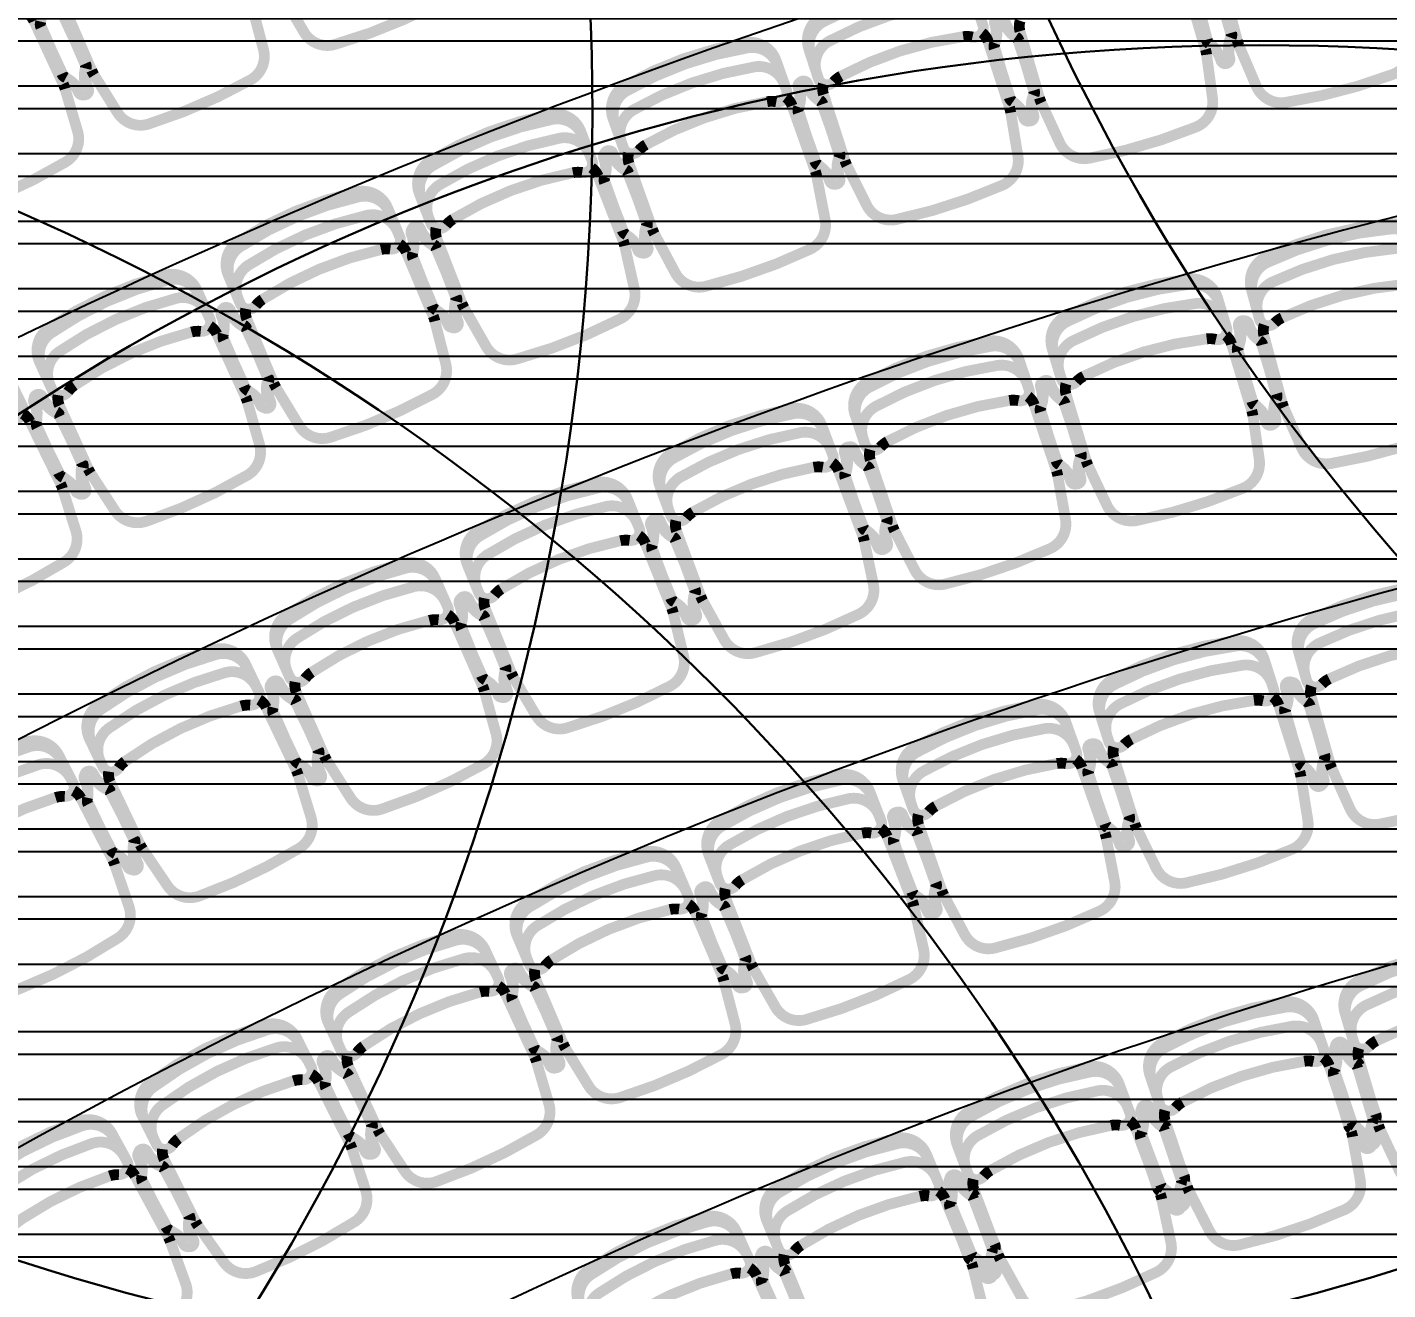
# Model space of a CAD drawing. Header units: metres. Extents: x -331 to 2982, y 362 to 2539.
# Drawn here: x 837.977 to 841.753, y 984.149 to 987.654 of the extents above; entities that cross this region are included whole.
import ezdxf

# ---------------------------------------------------------------- set-up
doc = ezdxf.new("R2010")
doc.units = ezdxf.units.M
doc.layers.get('0').update_dxf_attribs({"color": 251})
doc.layers.get('Defpoints').update_dxf_attribs({"color": 251})
for name, color, linetype in [('AR-COND', 4, 'Continuous'), ('Pis', 251, 'Continuous'), ('Renato', 7, 'Continuous')]:
    doc.layers.add(name, color=color, linetype=linetype)
doc.layers.add('Botoeira_antiga', color=74, linetype='Continuous', lineweight=30)
doc.styles.add('COTA', font='simplex.shx')
doc.styles.get("Standard").update_dxf_attribs({"font": 'arial.ttf', "height": 0.3})
doc.dimstyles.new('1_100', dxfattribs={"dimtxt": 0.25, "dimasz": 0.15, "dimexe": 0.5, "dimexo": 0.25, "dimgap": 0.25, "dimtad": 1, "dimtxsty": 'Standard', "dimblk": 'DOT', "dimcen": 0.15, "dimadec": 0, "dimazin": 0, "dimtfac": 1, "dimtmove": 0, "dimatfit": 3, "dimfxl": 1, "dimarcsym": 0})

# ---------------------------------------------------------------- blocks, each defined once
blk = doc.blocks.new('_ARCHTICK')
at = {"color": 0, "linetype": 'ByBlock', "const_width": 0.15}
blk.add_lwpolyline([(-0.5, -0.5), (0.5, 0.5)], dxfattribs=at)
blk = doc.blocks.new('*D4785')
at = {"layer": 'AR-COND', "color": 1, "lineweight": -2, "transparency": 16777216}
for p, q in [((839.1141, 992.0967), (832.4556, 989.2893)), ((839.9048, 990.2213), (839.1141, 992.0967)), ((833.2462, 987.414), (832.4556, 989.2893))]:
    blk.add_line(p, q, dxfattribs=at)
at = {"layer": 'Defpoints', "color": 0, "transparency": 16777216}
for p in [(839.9048, 990.2213), (832.4556, 989.2893), (833.2462, 987.414)]:
    blk.add_point(p, dxfattribs=at)
at = {"layer": 'AR-COND', "color": 1, "lineweight": -2, "transparency": 16777216, "xscale": 0.165, "yscale": 0.165, "zscale": 0.165}
for p, rotation in [((839.1141, 992.0967), 22.86125569930769), ((832.4556, 989.2893), 202.8612556993077)]:
    blk.add_blockref('_ARCHTICK', p, dxfattribs=dict(at, rotation=rotation))
at = {"layer": 'AR-COND', "color": 1, "transparency": 16777216, "insert": (835.7279, 990.8281), "char_height": 0.24, "attachment_point": 5, "rotation": 22.8613, "style": 'COTA'}
blk.add_mtext('\\A1;7,23', dxfattribs=at)
blk = doc.blocks.new('_Dot')
at = {"color": 0, "linetype": 'ByBlock', "lineweight": -2}
blk.add_line((-0.5, 0), (-1, 0), dxfattribs=at)
at = {"color": 0, "linetype": 'ByBlock', "const_width": 0.5}
blk.add_lwpolyline([(-0.25, 0, 1), (0.25, 0, 1)], format="xyb", close=True, dxfattribs=at)

msp = doc.modelspace()

# ---------------------------------------------------------------- hatches: boundary and pattern name
at = {"layer": 'Renato'}
h = msp.add_hatch(dxfattribs=at)
h.set_pattern_fill('ANSI32', color=256, scale=0.5, angle=135)
h.set_pattern_definition([(180, (839.86678, 988.55278), (-1e-17, -0.1875), []), (180, (839.80428, 988.61528), (-1e-17, -0.1875), [])])
h.paths.add_polyline_path([(840.7153, 988.5528), (836.5653, 988.5528), (836.5653, 983.2157), (840.7153, 983.2157)])
h = msp.add_hatch(dxfattribs=at)
h.set_pattern_fill('ANSI32', color=256, scale=0.5, angle=135)
h.set_pattern_definition([(180, (846.11678, 988.55278), (-1e-17, -0.1875), []), (180, (846.05428, 988.61528), (-1e-17, -0.1875), [])])
h.paths.add_polyline_path([(846.1168, 988.5528), (840.7153, 988.5528), (840.7153, 983.1981), (846.1168, 983.1981)])

# ---------------------------------------------------------------- linework, layer by layer
at = {"layer": 'Botoeira_antiga', "color": 150}
for centre in [(846.5303, 990.3236), (839.9048, 990.2213), (833.2462, 987.414), (835.4301, 981.3673), (841.3985, 981.3037)]:
    msp.add_circle(centre, 6.3, dxfattribs=at)
at = {"layer": 'Pis', "const_width": 0.03}
for points in [[(838.6029, 987.9668, 0.149389), (838.6054, 987.9377), (838.677, 987.759, 0.03724), (838.6836, 987.7456), (838.7456, 987.6399, 0.342214), (838.8309, 987.6057, 0.051556), (839.1172, 987.7206, 0.342214), (839.1553, 987.8042), (839.127, 987.9235, 0.03724), (839.1225, 987.9377), (839.0509, 988.1164, 0.149389), (839.0325, 988.1391)], [(841.2882, 987.8317, 0.149389), (841.287, 987.8025), (841.3356, 987.6162, 0.03724), (841.3404, 987.6021), (841.3886, 987.4894, 0.342214), (841.469, 987.4448, 0.051556), (841.7675, 987.5227, 0.342214), (841.8158, 987.6009), (841.8028, 987.7227, 0.03724), (841.8001, 987.7374), (841.7515, 987.9237, 0.149389), (841.7361, 987.9485)], [(838.0765, 987.7395, 0.149389), (838.0797, 987.7105), (838.1562, 987.5338, 0.03724), (838.1631, 987.5206), (838.228, 987.4166, 0.342214), (838.3142, 987.3848, 0.051556), (838.5973, 987.5073, 0.342214), (838.6331, 987.592), (838.6016, 987.7104, 0.03724), (838.5967, 987.7245), (838.5203, 987.9012, 0.149389), (838.5013, 987.9234)], [(840.733, 987.6715, 0.149389), (840.7326, 987.6423), (840.7865, 987.4574, 0.03724), (840.7917, 987.4435), (840.8431, 987.3323, 0.342214), (840.9247, 987.2899, 0.051556), (841.2209, 987.3764, 0.342214), (841.2669, 987.4559), (841.2504, 987.5773, 0.03724), (841.2473, 987.5919), (841.1934, 987.7767, 0.149389), (841.1773, 987.8012)], [(840.1509, 987.5796, -0.36261), (840.1869, 987.6688, -0.08991), (840.5263, 987.7785, -0.36261), (840.6077, 987.7272)], [(840.1681, 987.5263, -0.36261), (840.2041, 987.6155, -0.08991), (840.5436, 987.7252, -0.36261), (840.6249, 987.6739)], [(837.5568, 987.4972, 0.149389), (837.5609, 987.4683), (837.6421, 987.2937, 0.03724), (837.6494, 987.2807), (837.717, 987.1785, 0.342214), (837.804, 987.149, 0.051556), (838.0837, 987.2792, 0.342214), (838.1172, 987.3648), (838.0826, 987.4823, 0.03724), (838.0773, 987.4962), (837.9961, 987.6708, 0.149389), (837.9765, 987.6925)], [(840.187, 987.4957, 0.149389), (840.1875, 987.4665), (840.2467, 987.2833, 0.03724), (840.2523, 987.2695), (840.3069, 987.1598, 0.342214), (840.3896, 987.1198, 0.051556), (840.6832, 987.2147, 0.342214), (840.7269, 987.2955), (840.7069, 987.4164, 0.03724), (840.7034, 987.4309), (840.6442, 987.6141, 0.149389), (840.6275, 987.638)], [(839.608, 987.3869, -0.36261), (839.6413, 987.4771, -0.08991), (839.9775, 987.5964, -0.36261), (840.0603, 987.5475)], [(839.6267, 987.3341, -0.36261), (839.6601, 987.4243, -0.08991), (839.9963, 987.5436, -0.36261), (840.079, 987.4947)], [(839.6464, 987.304, 0.149389), (839.6477, 987.2748), (839.7122, 987.0934, 0.03724), (839.7182, 987.0798), (839.7759, 986.9717, 0.342214), (839.8597, 986.9341, 0.051556), (840.1505, 987.0373, 0.342214), (840.1918, 987.1194), (840.1684, 987.2397, 0.03724), (840.1645, 987.254), (840.1001, 987.4354, 0.149389), (840.0827, 987.4589)], [(839.0711, 987.1777, -0.36261), (839.1019, 987.2688, -0.08991), (839.4345, 987.3977, -0.36261), (839.5187, 987.3512)], [(839.0914, 987.1255, -0.36261), (839.1222, 987.2165, -0.08991), (839.4548, 987.3455, -0.36261), (839.5389, 987.299)], [(839.112, 987.096, 0.149389), (839.1141, 987.0668), (839.1837, 986.8873, 0.03724), (839.1901, 986.8739), (839.2509, 986.7674, 0.342214), (839.3358, 986.7323, 0.051556), (839.6234, 986.8438, 0.342214), (839.6624, 986.927), (839.6356, 987.0466, 0.03724), (839.6312, 987.0608), (839.5617, 987.2403, 0.149389), (839.5436, 987.2633)], [(838.5408, 986.9525, -0.36261), (838.569, 987.0444, -0.08991), (838.8978, 987.1828, -0.36261), (838.9832, 987.1387)], [(838.5626, 986.9008, -0.36261), (838.5907, 986.9927, -0.08991), (838.9195, 987.1312, -0.36261), (839.005, 987.0871)], [(841.3782, 986.913, -0.36261), (841.4184, 987.0003, -0.08991), (841.7628, 987.0936, -0.36261), (841.8415, 987.0385)], [(838.584, 986.8719, 0.149389), (838.587, 986.8429), (838.6617, 986.6654, 0.03724), (838.6685, 986.6522), (838.7322, 986.5475, 0.342214), (838.8181, 986.5148, 0.051556), (839.1025, 986.6345, 0.342214), (839.1391, 986.7188), (839.1088, 986.8375, 0.03724), (839.1041, 986.8517), (839.0294, 987.0291, 0.149389), (839.0106, 987.0516)], [(841.3929, 986.8589, -0.36261), (841.4331, 986.9463, -0.08991), (841.7774, 987.0396, -0.36261), (841.8562, 986.9844)], [(838.0175, 986.7114, -0.36261), (838.0431, 986.8041, -0.08991), (838.3678, 986.9519, -0.36261), (838.4544, 986.9102)], [(840.8258, 986.7481, -0.36261), (840.8634, 986.8366, -0.08991), (841.2047, 986.9403, -0.36261), (841.2851, 986.8876)], [(841.4103, 986.8274, 0.149389), (841.4093, 986.7982), (841.4597, 986.6124, 0.03724), (841.4646, 986.5983), (841.5139, 986.4861, 0.342214), (841.5946, 986.4422, 0.051556), (841.8924, 986.5229, 0.342214), (841.94, 986.6016), (841.9258, 986.7233, 0.03724), (841.923, 986.7379), (841.8726, 986.9237, 0.149389), (841.8571, 986.9485)], [(838.0408, 986.6604, -0.36261), (838.0663, 986.7531, -0.08991), (838.391, 986.9009, -0.36261), (838.4776, 986.8592)], [(840.8421, 986.6945, -0.36261), (840.8796, 986.783, -0.08991), (841.221, 986.8867, -0.36261), (841.3014, 986.8339)], [(838.063, 986.6321, 0.149389), (838.0668, 986.6032), (838.1466, 986.4279, 0.03724), (838.1537, 986.4149), (838.2205, 986.3121, 0.342214), (838.3073, 986.2818, 0.051556), (838.5881, 986.4096, 0.342214), (838.6222, 986.495), (838.5886, 986.6128, 0.03724), (838.5834, 986.6268), (838.5037, 986.802, 0.149389), (838.4843, 986.8239)], [(840.2794, 986.5644, -0.36261), (840.3142, 986.654, -0.08991), (840.6523, 986.7679, -0.36261), (840.7343, 986.7176)], [(840.8604, 986.6635, 0.149389), (840.8604, 986.6343), (840.9163, 986.4501, 0.03724), (840.9217, 986.4362), (840.9743, 986.3255, 0.342214), (841.0563, 986.2841, 0.051556), (841.3515, 986.3737, 0.342214), (841.3967, 986.4538), (841.3789, 986.575, 0.03724), (841.3756, 986.5895), (841.3197, 986.7738, 0.149389), (841.3034, 986.798)], [(840.2973, 986.5113, -0.36261), (840.3321, 986.6009, -0.08991), (840.6702, 986.7148, -0.36261), (840.7522, 986.6645)], [(840.3165, 986.4809, 0.149389), (840.3174, 986.4517), (840.3789, 986.2692, 0.03724), (840.3846, 986.2555), (840.4406, 986.1465, 0.342214), (840.5238, 986.1075, 0.051556), (840.8162, 986.2061, 0.342214), (840.8589, 986.2874), (840.8374, 986.4081, 0.03724), (840.8337, 986.4225), (840.7722, 986.605, 0.149389), (840.7552, 986.6287)], [(837.5495, 986.3768, 0.149389), (837.5541, 986.3479), (837.6388, 986.175, 0.03724), (837.6464, 986.1622), (837.716, 986.0614, 0.342214), (837.8036, 986.0336, 0.051556), (838.0807, 986.1694, 0.342214), (838.1124, 986.2557), (838.0754, 986.3725, 0.03724), (838.0698, 986.3863), (837.9851, 986.5592, 0.149389), (837.9651, 986.5805)], [(839.7381, 986.3661, -0.36261), (839.7702, 986.4567, -0.08991), (840.1047, 986.5808, -0.36261), (840.1881, 986.5331)], [(839.7576, 986.3136, -0.36261), (839.7897, 986.4042, -0.08991), (840.1242, 986.5283, -0.36261), (840.2076, 986.4805)], [(839.7778, 986.2838, 0.149389), (839.7795, 986.2546), (839.8464, 986.0741, 0.03724), (839.8526, 986.0606), (839.9118, 985.9533, 0.342214), (839.9962, 985.9169, 0.051556), (840.2855, 986.0242, 0.342214), (840.3257, 986.1068), (840.3006, 986.2268, 0.03724), (840.2965, 986.2411), (840.2295, 986.4216, 0.149389), (840.2118, 986.4448)], [(839.2039, 986.1495, -0.36261), (839.2332, 986.2411, -0.08991), (839.5638, 986.3752, -0.36261), (839.6486, 986.33)], [(839.2249, 986.0976, -0.36261), (839.2543, 986.1891, -0.08991), (839.5849, 986.3233, -0.36261), (839.6697, 986.2781)], [(839.246, 986.0684, 0.149389), (839.2486, 986.0393), (839.321, 985.8609, 0.03724), (839.3276, 985.8476), (839.39, 985.7421, 0.342214), (839.4754, 985.7083, 0.051556), (839.7613, 985.8243, 0.342214), (839.799, 985.9081), (839.7703, 986.0272, 0.03724), (839.7657, 986.0414), (839.6933, 986.2198, 0.149389), (839.6749, 986.2425)], [(838.6763, 985.9157, -0.36261), (838.7029, 986.0081, -0.08991), (839.0293, 986.1522, -0.36261), (839.1155, 986.1095)], [(838.699, 985.8644, -0.36261), (838.7255, 985.9568, -0.08991), (839.0519, 986.1009, -0.36261), (839.1381, 986.0583)], [(841.5085, 985.9096, -0.36261), (841.5478, 985.9974, -0.08991), (841.8912, 986.0941, -0.36261), (841.9705, 986.0397)], [(838.7209, 985.8359, 0.149389), (838.7244, 985.8069), (838.8021, 985.6308, 0.03724), (838.8091, 985.6176), (838.8747, 985.5141, 0.342214), (838.9611, 985.4829, 0.051556), (839.2434, 985.6075, 0.342214), (839.2785, 985.6924), (839.2462, 985.8106, 0.03724), (839.2412, 985.8246), (839.1635, 986.0007, 0.149389), (839.1444, 986.0229)], [(841.5237, 985.8557, -0.36261), (841.563, 985.9435, -0.08991), (841.9064, 986.0402, -0.36261), (841.9857, 985.9858)], [(840.9573, 985.7394, -0.36261), (840.9938, 985.8284, -0.08991), (841.3339, 985.936, -0.36261), (841.4149, 985.8842)], [(841.5414, 985.8244, 0.149389), (841.5407, 985.7952), (841.5929, 985.6099, 0.03724), (841.598, 985.5959), (841.6484, 985.4841, 0.342214), (841.7295, 985.4411, 0.051556), (842.0265, 985.5247, 0.342214), (842.0733, 985.6038), (842.0579, 985.7254, 0.03724), (842.055, 985.74), (842.0028, 985.9253, 0.149389), (841.987, 985.9499)], [(838.1565, 985.6653, -0.36261), (838.1803, 985.7585, -0.08991), (838.5021, 985.9124, -0.36261), (838.5895, 985.8724)], [(838.1806, 985.6148, -0.36261), (838.2044, 985.7079, -0.08991), (838.5263, 985.8618, -0.36261), (838.6137, 985.8218)], [(840.9742, 985.686, -0.36261), (841.0107, 985.7749, -0.08991), (841.3508, 985.8826, -0.36261), (841.4318, 985.8308)], [(838.2034, 985.587, 0.149389), (838.2078, 985.5581), (838.2908, 985.3843, 0.03724), (838.2982, 985.3714), (838.3669, 985.2699, 0.342214), (838.4542, 985.2413, 0.051556), (838.7326, 985.3744, 0.342214), (838.7651, 985.4603), (838.7293, 985.5775, 0.03724), (838.7239, 985.5914), (838.6408, 985.7651, 0.149389), (838.6211, 985.7866)], [(840.9929, 985.6553, 0.149389), (840.9932, 985.626), (841.0512, 985.4425, 0.03724), (841.0568, 985.4286), (841.1107, 985.3186, 0.342214), (841.1932, 985.2781, 0.051556), (841.4873, 985.3712, 0.342214), (841.5315, 985.4517), (841.5123, 985.5728, 0.03724), (841.5089, 985.5873), (841.4508, 985.7708, 0.149389), (841.4342, 985.7949)], [(840.4121, 985.5507, -0.36261), (840.4458, 985.6408, -0.08991), (840.7823, 985.7593, -0.36261), (840.8649, 985.7101)], [(840.4307, 985.4979, -0.36261), (840.4644, 985.588, -0.08991), (840.8009, 985.7064, -0.36261), (840.8835, 985.6572)], [(837.6453, 985.3988, -0.36261), (837.6662, 985.4927, -0.08991), (837.9833, 985.6562, -0.36261), (838.0719, 985.6188)], [(837.671, 985.349, -0.36261), (837.6919, 985.4429, -0.08991), (838.009, 985.6064, -0.36261), (838.0976, 985.569)], [(840.4504, 985.4678, 0.149389), (840.4516, 985.4386), (840.5155, 985.257, 0.03724), (840.5215, 985.2433), (840.5789, 985.135, 0.342214), (840.6626, 985.0972, 0.051556), (840.9537, 985.1997, 0.342214), (840.9953, 985.2816), (840.9722, 985.4019, 0.03724), (840.9683, 985.4163), (840.9044, 985.5979, 0.149389), (840.8871, 985.6215)], [(839.8736, 985.3439, -0.36261), (839.9044, 985.435, -0.08991), (840.2369, 985.5641, -0.36261), (840.3211, 985.5176)], [(837.6946, 985.3219, 0.149389), (837.6998, 985.2931), (837.7881, 985.122, 0.03724), (837.7958, 985.1093), (837.8675, 985.01, 0.342214), (837.9557, 984.984, 0.051556), (838.2299, 985.1254, 0.342214), (838.2599, 985.2123), (838.2205, 985.3283, 0.03724), (838.2147, 985.342), (838.1264, 985.5131, 0.149389), (838.106, 985.5341)], [(839.8939, 985.2916, -0.36261), (839.9246, 985.3827, -0.08991), (840.2572, 985.5119, -0.36261), (840.3414, 985.4654)], [(839.9145, 985.2622, 0.149389), (839.9167, 985.233), (839.9864, 985.0535, 0.03724), (839.9928, 985.0401), (840.0536, 984.9337, 0.342214), (840.1385, 984.8986, 0.051556), (840.4261, 985.0103, 0.342214), (840.4651, 985.0935), (840.4382, 985.2131, 0.03724), (840.4338, 985.2273), (840.3641, 985.4068, 0.149389), (840.346, 985.4297)], [(839.3426, 985.1184, -0.36261), (839.3704, 985.2105, -0.08991), (839.6987, 985.3502, -0.36261), (839.7843, 985.3064)], [(839.3646, 985.0669, -0.36261), (839.3924, 985.1589, -0.08991), (839.7206, 985.2986, -0.36261), (839.8062, 985.2548)], [(839.3861, 985.0381, 0.149389), (839.3892, 985.009), (839.4646, 984.8319, 0.03724), (839.4714, 984.8186), (839.5356, 984.7142, 0.342214), (839.6216, 984.6819, 0.051556), (839.9055, 984.8027, 0.342214), (839.9418, 984.8871), (839.911, 985.0057, 0.03724), (839.9063, 985.0198), (839.8309, 985.197, 0.149389), (839.8121, 985.2194)], [(838.8191, 984.8761, -0.36261), (838.844, 984.969, -0.08991), (839.1676, 985.1191, -0.36261), (839.2546, 985.0781)], [(838.8427, 984.8253, -0.36261), (838.8676, 984.9181, -0.08991), (839.1912, 985.0683, -0.36261), (839.2781, 985.0272)], [(841.6386, 984.9037, -0.36261), (841.6766, 984.992, -0.08991), (842.0185, 985.094, -0.36261), (842.0986, 985.0408)], [(841.6546, 984.85, -0.36261), (841.6926, 984.9383, -0.08991), (842.0345, 985.0403, -0.36261), (842.1146, 984.9872)], [(838.8652, 984.7972, 0.149389), (838.8692, 984.7682), (838.9502, 984.5936, 0.03724), (838.9574, 984.5806), (839.0249, 984.4783, 0.342214), (839.1119, 984.4486, 0.051556), (839.3918, 984.5785, 0.342214), (839.4254, 984.664), (839.3909, 984.7816, 0.03724), (839.3856, 984.7955), (839.3046, 984.9702, 0.149389), (839.2851, 984.992)], [(841.6728, 984.819, 0.149389), (841.6726, 984.7897), (841.7276, 984.6052, 0.03724), (841.7329, 984.5913), (841.785, 984.4804, 0.342214), (841.8668, 984.4385, 0.051556), (842.1624, 984.5267, 0.342214), (842.208, 984.6065), (842.1908, 984.7278, 0.03724), (842.1876, 984.7424), (842.1326, 984.9269, 0.149389), (842.1164, 984.9512)], [(841.0978, 984.7303, -0.36261), (841.1327, 984.8199, -0.08991), (841.4709, 984.9334, -0.36261), (841.5528, 984.883)], [(841.1156, 984.6772, -0.36261), (841.1505, 984.7668, -0.08991), (841.4888, 984.8803, -0.36261), (841.5707, 984.8299)], [(838.3041, 984.6165, -0.36261), (838.326, 984.7101, -0.08991), (838.6446, 984.8705, -0.36261), (838.7329, 984.8323)], [(838.3293, 984.5664, -0.36261), (838.3512, 984.66, -0.08991), (838.6698, 984.8204, -0.36261), (838.758, 984.7822)], [(841.1348, 984.6468, 0.149389), (841.1356, 984.6176), (841.1968, 984.4351, 0.03724), (841.2026, 984.4213), (841.2584, 984.3122, 0.342214), (841.3416, 984.2732, 0.051556), (841.6341, 984.3713, 0.342214), (841.6769, 984.4527), (841.6556, 984.5733, 0.03724), (841.6519, 984.5877), (841.5907, 984.7703, 0.149389), (841.5737, 984.7941)], [(838.3526, 984.539, 0.149389), (838.3576, 984.5102), (838.4441, 984.3383, 0.03724), (838.4518, 984.3255), (838.5225, 984.2254, 0.342214), (838.6104, 984.1986, 0.051556), (838.886, 984.3373, 0.342214), (838.9168, 984.4239), (838.8786, 984.5403, 0.03724), (838.8729, 984.554), (838.7863, 984.726, 0.149389), (838.7661, 984.7472)], [(840.5631, 984.538, -0.36261), (840.595, 984.6287, -0.08991), (840.9292, 984.7536, -0.36261), (841.0128, 984.7061)], [(840.5828, 984.4855, -0.36261), (840.6146, 984.5762, -0.08991), (840.9488, 984.7011, -0.36261), (841.0324, 984.6536)], [(840.603, 984.4558, 0.149389), (840.6048, 984.4266), (840.6722, 984.2463, 0.03724), (840.6784, 984.2328), (840.7379, 984.1256, 0.342214), (840.8223, 984.0894, 0.051556), (841.1113, 984.1974, 0.342214), (841.1514, 984.2801), (841.126, 984.4, 0.03724), (841.1218, 984.4143), (841.0544, 984.5947, 0.149389), (841.0366, 984.6179)], [(837.7983, 984.3394, -0.36261), (837.8172, 984.4336, -0.08991), (838.1306, 984.6041, -0.36261), (838.22, 984.5688)], [(837.8251, 984.2902, -0.36261), (837.844, 984.3844, -0.08991), (838.1574, 984.5549, -0.36261), (838.2467, 984.5195)], [(840.0354, 984.327, -0.36261), (840.0642, 984.4187, -0.08991), (840.394, 984.5548, -0.36261), (840.4791, 984.5101)], [(840.0568, 984.2752, -0.36261), (840.0856, 984.3669, -0.08991), (840.4153, 984.5031, -0.36261), (840.5005, 984.4584)], [(837.8493, 984.2635, 0.149389), (837.8552, 984.2349), (837.9472, 984.0658, 0.03724), (837.9552, 984.0533), (838.0291, 983.9555, 0.342214), (838.1178, 983.9315, 0.051556), (838.3888, 984.0789, 0.342214), (838.4169, 984.1665), (838.3749, 984.2816, 0.03724), (838.3688, 984.2952), (838.2768, 984.4643, 0.149389), (838.2559, 984.4848)], [(840.078, 984.2461, 0.149389), (840.0808, 984.217), (840.1543, 984.0391, 0.03724), (840.161, 984.0258), (840.224, 983.9207, 0.342214), (840.3097, 983.8874, 0.051556), (840.5948, 984.0051, 0.342214), (840.632, 984.0892), (840.6026, 984.2081, 0.03724), (840.5979, 984.2223), (840.5245, 984.4002, 0.149389), (840.5059, 984.4228)], [(839.5153, 984.0974, -0.36261), (839.5409, 984.19, -0.08991), (839.8659, 984.3373, -0.36261), (839.9525, 984.2955)], [(839.5384, 984.0464, -0.36261), (839.5641, 984.139, -0.08991), (839.889, 984.2863, -0.36261), (839.9756, 984.2445)], [(839.5606, 984.0181, 0.149389), (839.5644, 983.9891), (839.6438, 983.8137, 0.03724), (839.651, 983.8007), (839.7176, 983.6978, 0.342214), (839.8043, 983.6674, 0.051556), (840.0853, 983.7947, 0.342214), (840.1196, 983.88), (840.0862, 983.9979, 0.03724), (840.081, 984.0119), (840.0016, 984.1872, 0.149389), (839.9822, 984.2092)]]:
    msp.add_lwpolyline(points, format="xyb", dxfattribs=at)
for points in [[(841.2575, 987.6074, -0.164851), (841.2501, 987.6179), (841.2098, 987.7563, -0.164851), (841.2103, 987.7691, 0.162089), (841.213, 987.8254, -1), (841.237, 987.8324, 0.162089), (841.2696, 987.7864, -0.164851), (841.277, 987.7759), (841.3173, 987.6375, -0.164851), (841.3168, 987.6247, 0.162089), (841.3141, 987.5684, -1), (841.2901, 987.5614, 0.162089)], [(841.3198, 987.6371), (841.2835, 987.7765, 0.164851), (841.2764, 987.7872, -0.162089), (841.2452, 987.8342, 1), (841.221, 987.8278, -0.162089), (841.2166, 987.7716, 0.164851), (841.2157, 987.7588), (841.2521, 987.6194, 0.164851), (841.2592, 987.6087, -0.162089), (841.2904, 987.5618, 1), (841.3146, 987.5681, -0.162089), (841.3189, 987.6243, 0.164851)], [(840.5751, 987.6274, 0.08991), (840.2357, 987.5178, 0.086278), (840.2154, 987.5019, -0.57735), (840.1731, 987.511), (840.1463, 987.5939, -0.36261), (840.1823, 987.6831, -0.08991), (840.5217, 987.7928, -0.36261), (840.6031, 987.7415), (840.6298, 987.6586, -0.57735), (840.6008, 987.6264, 0.086278)], [(838.085, 987.5131, -0.164851), (838.0762, 987.5224), (838.0154, 987.6531, -0.164851), (838.014, 987.6658, 0.162089), (838.0082, 987.7219, -1), (838.0308, 987.7324, 0.162089), (838.07, 987.6919, -0.164851), (838.0788, 987.6826), (838.1396, 987.5519, -0.164851), (838.141, 987.5392, 0.162089), (838.1468, 987.4831, -1), (838.1242, 987.4726, 0.162089)], [(838.1374, 987.552), (838.0802, 987.6843, 0.164851), (838.0716, 987.6938, -0.162089), (838.0335, 987.7354, 1), (838.0106, 987.7255, -0.162089), (838.0149, 987.6693, 0.164851), (838.016, 987.6565), (838.0732, 987.5242, 0.164851), (838.0818, 987.5147, -0.162089), (838.1198, 987.4731, 1), (838.1428, 987.483, -0.162089), (838.1385, 987.5392, 0.164851)], [(840.7132, 987.4467, -0.164851), (840.7055, 987.457), (840.6612, 987.5941, -0.164851), (840.6614, 987.6069, 0.162089), (840.6625, 987.6633, -1), (840.6863, 987.671, 0.162089), (840.7201, 987.6259, -0.164851), (840.7278, 987.6156), (840.7721, 987.4785, -0.164851), (840.7719, 987.4657, 0.162089), (840.7708, 987.4093, -1), (840.747, 987.4016, 0.162089)], [(840.7701, 987.4779), (840.7298, 987.6162, 0.164851), (840.7224, 987.6268, -0.162089), (840.6898, 987.6728, 1), (840.6658, 987.6658, -0.162089), (840.6631, 987.6095, 0.164851), (840.6626, 987.5966), (840.7029, 987.4583, 0.164851), (840.7103, 987.4478, -0.162089), (840.7429, 987.4018, 1), (840.7669, 987.4088, -0.162089), (840.7696, 987.4651, 0.164851)], [(840.0306, 987.4468, 0.08991), (839.6944, 987.3275, 0.086278), (839.6747, 987.3111, -0.57735), (839.6321, 987.3189), (839.6029, 987.401, -0.36261), (839.6363, 987.4912, -0.08991), (839.9725, 987.6106, -0.36261), (840.0553, 987.5616), (840.0844, 987.4795, -0.57735), (840.0563, 987.4466, 0.086278)], [(840.1738, 987.2701, -0.164851), (840.1658, 987.2802), (840.1176, 987.416, -0.164851), (840.1174, 987.4288, 0.162089), (840.1169, 987.4852, -1), (840.1405, 987.4935, 0.162089), (840.1756, 987.4495, -0.164851), (840.1836, 987.4394), (840.2318, 987.3036, -0.164851), (840.232, 987.2908, 0.162089), (840.2325, 987.2344, -1), (840.2089, 987.226, 0.162089)], [(840.2297, 987.3032), (840.1854, 987.4404, 0.164851), (840.1777, 987.4507, -0.162089), (840.1439, 987.4957, 1), (840.1201, 987.488, -0.162089), (840.119, 987.4317, 0.164851), (840.1188, 987.4189), (840.1631, 987.2817, 0.164851), (840.1708, 987.2714, -0.162089), (840.2046, 987.2264, 1), (840.2284, 987.234, -0.162089), (840.2295, 987.2904, 0.164851)], [(839.4919, 987.2497, 0.08991), (839.1593, 987.1208, 0.086278), (839.14, 987.1038, -0.57735), (839.0972, 987.1104), (839.0657, 987.1917, -0.36261), (839.0965, 987.2828, -0.08991), (839.4291, 987.4117, -0.36261), (839.5132, 987.3652), (839.5447, 987.2839, -0.57735), (839.5176, 987.2502, 0.086278)], [(839.6401, 987.0771, -0.164851), (839.6318, 987.087), (839.5797, 987.2214, -0.164851), (839.5792, 987.2342, 0.162089), (839.5771, 987.2905, -1), (839.6004, 987.2995, 0.162089), (839.6368, 987.2565, -0.164851), (839.645, 987.2467), (839.6971, 987.1123, -0.164851), (839.6976, 987.0995, 0.162089), (839.6998, 987.0431, -1), (839.6765, 987.0341, 0.162089)], [(839.6946, 987.1129), (839.6464, 987.2487, 0.164851), (839.6385, 987.2588, -0.162089), (839.6033, 987.3028, 1), (839.5798, 987.2945, -0.162089), (839.5803, 987.2381, 0.164851), (839.5805, 987.2253), (839.6287, 987.0894, 0.164851), (839.6366, 987.0794, -0.162089), (839.6718, 987.0353, 1), (839.6953, 987.0437, -0.162089), (839.6948, 987.1, 0.164851)], [(838.9594, 987.0365, 0.08991), (838.6306, 986.8981, 0.086278), (838.6118, 986.8806, -0.57735), (838.5688, 986.886), (838.535, 986.9663, -0.36261), (838.5632, 987.0582, -0.08991), (838.892, 987.1966, -0.36261), (838.9774, 987.1525), (839.0112, 987.0722, -0.57735), (838.9851, 987.0377, 0.086278)], [(841.8043, 986.9404, 0.08991), (841.4599, 986.8471, 0.086278), (841.439, 986.8323, -0.57735), (841.3971, 986.8434), (841.3743, 986.9275, -0.36261), (841.4145, 987.0148, -0.08991), (841.7588, 987.1081, -0.36261), (841.8376, 987.053), (841.8604, 986.9689, -0.57735), (841.8299, 986.9382, 0.086278)], [(839.1124, 986.8682, -0.164851), (839.1039, 986.8778), (839.048, 987.0107, -0.164851), (839.0471, 987.0235, 0.162089), (839.0433, 987.0797, -1), (839.0664, 987.0894, 0.162089), (839.104, 987.0474, -0.164851), (839.1125, 987.0378), (839.1684, 986.905, -0.164851), (839.1693, 986.8922, 0.162089), (839.1731, 986.836, -1), (839.15, 986.8263, 0.162089)], [(839.1656, 986.9063), (839.1135, 987.0406, 0.164851), (839.1053, 987.0505, -0.162089), (839.0689, 987.0935, 1), (839.0456, 987.0845, -0.162089), (839.0477, 987.0282, 0.164851), (839.0483, 987.0153), (839.1004, 986.881, 0.164851), (839.1086, 986.8711, -0.162089), (839.145, 986.8281, 1), (839.1683, 986.8371, -0.162089), (839.1662, 986.8934, 0.164851)], [(838.4335, 986.8074, 0.08991), (838.1088, 986.6596, 0.086278), (838.0905, 986.6415, -0.57735), (838.0474, 986.6457), (838.0113, 986.725, -0.36261), (838.0368, 986.8177, -0.08991), (838.3616, 986.9655, -0.36261), (838.4482, 986.9239), (838.4843, 986.8446, -0.57735), (838.4591, 986.8093, 0.086278)], [(841.2508, 986.7884, 0.08991), (840.9095, 986.6847, 0.086278), (840.889, 986.6692, -0.57735), (840.8468, 986.679), (840.8215, 986.7624, -0.36261), (840.859, 986.851, -0.08991), (841.2004, 986.9546, -0.36261), (841.2808, 986.9019), (841.3061, 986.8185, -0.57735), (841.2765, 986.7869, 0.086278)], [(838.6431, 986.6838), (838.5871, 986.8167, 0.164851), (838.5786, 986.8263, -0.162089), (838.541, 986.8682, 1), (838.518, 986.8585, -0.162089), (838.5217, 986.8023, 0.164851), (838.5226, 986.7895), (838.5785, 986.6567, 0.164851), (838.5871, 986.6471, -0.162089), (838.6247, 986.6051, 1), (838.6477, 986.6148, -0.162089), (838.644, 986.671, 0.164851)], [(838.5913, 986.6436, -0.164851), (838.5825, 986.6529), (838.5228, 986.7841, -0.164851), (838.5215, 986.7969, 0.162089), (838.5162, 986.853, -1), (838.5389, 986.8633, 0.162089), (838.5777, 986.8225, -0.164851), (838.5865, 986.8131), (838.6462, 986.6819, -0.164851), (838.6475, 986.6692, 0.162089), (838.6529, 986.613, -1), (838.6301, 986.6027, 0.162089)], [(841.3856, 986.6052, -0.164851), (841.3782, 986.6156), (841.3363, 986.7535, -0.164851), (841.3367, 986.7663, 0.162089), (841.3388, 986.8227, -1), (841.3627, 986.8299, 0.162089), (841.3958, 986.7843, -0.164851), (841.4033, 986.7738), (841.4451, 986.636, -0.164851), (841.4447, 986.6231, 0.162089), (841.4426, 986.5668, -1), (841.4187, 986.5595, 0.162089)], [(841.4437, 986.6331), (841.406, 986.7722, 0.164851), (841.3989, 986.7829, -0.162089), (841.3672, 986.8295, 1), (841.3431, 986.823, -0.162089), (841.3393, 986.7667, 0.164851), (841.3385, 986.7539), (841.3761, 986.6148, 0.164851), (841.3833, 986.6042, -0.162089), (841.415, 986.5575, 1), (841.4391, 986.5641, -0.162089), (841.4429, 986.6203, 0.164851)], [(840.703, 986.6175, 0.08991), (840.3649, 986.5035, 0.086278), (840.3449, 986.4874, -0.57735), (840.3024, 986.496), (840.2746, 986.5786, -0.36261), (840.3094, 986.6682, -0.08991), (840.6475, 986.7821, -0.36261), (840.7295, 986.7319), (840.7573, 986.6493, -0.57735), (840.7287, 986.6168, 0.086278)], [(837.9148, 986.5626, 0.08991), (837.5945, 986.4055, 0.086278), (837.5767, 986.387, -0.57735), (837.5335, 986.3899), (837.4951, 986.4682, -0.36261), (837.518, 986.5615, -0.08991), (837.8383, 986.7186, -0.36261), (837.9262, 986.6794), (837.9645, 986.6012, -0.57735), (837.9404, 986.5652, 0.086278)], [(840.8433, 986.4384, -0.164851), (840.8355, 986.4486), (840.7894, 986.5852, -0.164851), (840.7895, 986.598, 0.162089), (840.7899, 986.6544, -1), (840.8136, 986.6624, 0.162089), (840.848, 986.6178, -0.164851), (840.8558, 986.6076), (840.9018, 986.471, -0.164851), (840.9018, 986.4582, 0.162089), (840.9014, 986.4018, -1), (840.8777, 986.3938, 0.162089)], [(840.8997, 986.4703), (840.8579, 986.6082, 0.164851), (840.8504, 986.6187, -0.162089), (840.8173, 986.6643, 1), (840.7934, 986.657, -0.162089), (840.7913, 986.6007, 0.164851), (840.7909, 986.5879), (840.8327, 986.45, 0.164851), (840.8402, 986.4395, -0.162089), (840.8733, 986.3939, 1), (840.8972, 986.4012, -0.162089), (840.8993, 986.4575, 0.164851)], [(838.0772, 986.4033, -0.164851), (838.0682, 986.4125), (838.0047, 986.5419, -0.164851), (838.0031, 986.5546, 0.162089), (837.9961, 986.6105, -1), (838.0186, 986.6215, 0.162089), (838.0585, 986.5818, -0.164851), (838.0676, 986.5727), (838.131, 986.4433, -0.164851), (838.1327, 986.4305, 0.162089), (838.1396, 986.3746, -1), (838.1172, 986.3636, 0.162089)], [(838.1274, 986.4458), (838.0677, 986.577, 0.164851), (838.0589, 986.5863, -0.162089), (838.0201, 986.6272, 1), (837.9974, 986.6169, -0.162089), (838.0027, 986.5607, 0.164851), (838.004, 986.548), (838.0637, 986.4168, 0.164851), (838.0725, 986.4074, -0.162089), (838.1113, 986.3666, 1), (838.1341, 986.3769, -0.162089), (838.1287, 986.433, 0.164851)], [(840.1599, 986.432, 0.08991), (839.8254, 986.3079, 0.086278), (839.8059, 986.2912, -0.57735), (839.7632, 986.2985), (839.7329, 986.3802, -0.36261), (839.765, 986.4708, -0.08991), (840.0995, 986.5949, -0.36261), (840.1829, 986.5471), (840.2132, 986.4654, -0.57735), (840.1856, 986.4321, 0.086278)], [(840.3055, 986.2573, -0.164851), (840.2974, 986.2672), (840.2473, 986.4024, -0.164851), (840.2469, 986.4152, 0.162089), (840.2456, 986.4715, -1), (840.2691, 986.4802, 0.162089), (840.3048, 986.4367, -0.164851), (840.3129, 986.4267), (840.3631, 986.2916, -0.164851), (840.3634, 986.2788, 0.162089), (840.3647, 986.2224, -1), (840.3413, 986.2137, 0.162089)], [(840.3616, 986.289), (840.3156, 986.4255, 0.164851), (840.3078, 986.4357, -0.162089), (840.2734, 986.4804, 1), (840.2497, 986.4724, -0.162089), (840.2493, 986.416, 0.164851), (840.2493, 986.4032), (840.2953, 986.2666, 0.164851), (840.3031, 986.2564, -0.162089), (840.3375, 986.2118, 1), (840.3612, 986.2198, -0.162089), (840.3616, 986.2761, 0.164851)], [(839.6235, 986.2281, 0.08991), (839.2929, 986.094, 0.086278), (839.2739, 986.0767, -0.57735), (839.231, 986.0827), (839.1982, 986.1634, -0.36261), (839.2276, 986.255, -0.08991), (839.5581, 986.3891, -0.36261), (839.643, 986.3439), (839.6758, 986.2631, -0.57735), (839.6492, 986.229, 0.086278)], [(839.7743, 986.0579, -0.164851), (839.7659, 986.0676), (839.7117, 986.2011, -0.164851), (839.711, 986.2139, 0.162089), (839.708, 986.2702, -1), (839.7311, 986.2796, 0.162089), (839.7682, 986.2372, -0.164851), (839.7766, 986.2274), (839.8308, 986.0939, -0.164851), (839.8315, 986.0811, 0.162089), (839.8345, 986.0248, -1), (839.8114, 986.0154, 0.162089)], [(839.8286, 986.0933), (839.7785, 986.2284, 0.164851), (839.7704, 986.2384, -0.162089), (839.7347, 986.282, 1), (839.7112, 986.2733, -0.162089), (839.7125, 986.2169, 0.164851), (839.7129, 986.2041), (839.763, 986.069, 0.164851), (839.7711, 986.059, -0.162089), (839.8069, 986.0154, 1), (839.8303, 986.0241, -0.162089), (839.829, 986.0805, 0.164851)], [(839.0934, 986.0069, 0.08991), (838.767, 985.8629, 0.086278), (838.7485, 985.845, -0.57735), (838.7055, 985.8497), (838.6703, 985.9294, -0.36261), (838.6968, 986.0218, -0.08991), (839.0232, 986.1659, -0.36261), (839.1094, 986.1233), (839.1446, 986.0435, -0.57735), (839.119, 986.0086, 0.086278)], [(841.9343, 985.9413, 0.08991), (841.5909, 985.8446, 0.086278), (841.57, 985.8295, -0.57735), (841.5281, 985.8402), (841.5045, 985.9241, -0.36261), (841.5438, 986.0118, -0.08991), (841.8872, 986.1085, -0.36261), (841.9665, 986.0542), (841.9901, 985.9703, -0.57735), (841.9599, 985.9393, 0.086278)], [(839.2493, 985.8413, -0.164851), (839.2406, 985.8508), (839.1824, 985.9826, -0.164851), (839.1813, 985.9954, 0.162089), (839.1766, 986.0516, -1), (839.1994, 986.0617, 0.162089), (839.2378, 986.0204, -0.164851), (839.2464, 986.0109), (839.3046, 985.8791, -0.164851), (839.3058, 985.8663, 0.162089), (839.3105, 985.8101, -1), (839.2876, 985.8, 0.162089)], [(839.3026, 985.8796), (839.2484, 986.0131, 0.164851), (839.24, 986.0228, -0.162089), (839.2029, 986.0653, 1), (839.1798, 986.0559, -0.162089), (839.1828, 985.9996, 0.164851), (839.1835, 985.9868), (839.2377, 985.8533, 0.164851), (839.2461, 985.8435, -0.162089), (839.2832, 985.8011, 1), (839.3063, 985.8105, -0.162089), (839.3033, 985.8668, 0.164851)], [(841.3818, 985.7846, 0.08991), (841.0417, 985.677, 0.086278), (841.0213, 985.6613, -0.57735), (840.9791, 985.6706), (840.9528, 985.7537, -0.36261), (840.9893, 985.8427, -0.08991), (841.3294, 985.9503, -0.36261), (841.4104, 985.8985), (841.4367, 985.8154, -0.57735), (841.4075, 985.7835, 0.086278)], [(838.5706, 985.7691, 0.08991), (838.2487, 985.6153, 0.086278), (838.2308, 985.5969, -0.57735), (838.1876, 985.6002), (838.15, 985.6789, -0.36261), (838.1738, 985.772, -0.08991), (838.4957, 985.9259, -0.36261), (838.5831, 985.8859), (838.6207, 985.8073, -0.57735), (838.5962, 985.7716, 0.086278)], [(838.7314, 985.6083, -0.164851), (838.7225, 985.6175), (838.6603, 985.7475, -0.164851), (838.6588, 985.7603, 0.162089), (838.6524, 985.8163, -1), (838.6749, 985.8271, 0.162089), (838.7145, 985.7869, -0.164851), (838.7235, 985.7777), (838.7856, 985.6477, -0.164851), (838.7871, 985.635, 0.162089), (838.7935, 985.579, -1), (838.771, 985.5682, 0.162089)], [(838.7832, 985.6489), (838.725, 985.7807, 0.164851), (838.7163, 985.7902, -0.162089), (838.678, 985.8315, 1), (838.6551, 985.8214, -0.162089), (838.6598, 985.7652, 0.164851), (838.6609, 985.7525), (838.7191, 985.6206, 0.164851), (838.7278, 985.6112, -0.162089), (838.7662, 985.5698, 1), (838.789, 985.5799, -0.162089), (838.7843, 985.6361, 0.164851)], [(841.5187, 985.603, -0.164851), (841.5111, 985.6134), (841.4676, 985.7508, -0.164851), (841.4679, 985.7636, 0.162089), (841.4693, 985.8199, -1), (841.4932, 985.8275, 0.162089), (841.5268, 985.7822, -0.164851), (841.5344, 985.7719), (841.5779, 985.6345, -0.164851), (841.5776, 985.6216, 0.162089), (841.5761, 985.5653, -1), (841.5523, 985.5578, 0.162089)], [(841.5767, 985.6304), (841.5377, 985.7692, 0.164851), (841.5304, 985.7798, -0.162089), (841.4983, 985.8261, 1), (841.4742, 985.8193, -0.162089), (841.471, 985.763, 0.164851), (841.4703, 985.7502), (841.5094, 985.6115, 0.164851), (841.5166, 985.6009, -0.162089), (841.5488, 985.5546, 1), (841.5728, 985.5614, -0.162089), (841.5761, 985.6176, 0.164851)], [(840.835, 985.6095, 0.08991), (840.4985, 985.4911, 0.086278), (840.4786, 985.4747, -0.57735), (840.4361, 985.4827), (840.4072, 985.5649, -0.36261), (840.4408, 985.655, -0.08991), (840.7773, 985.7734, -0.36261), (840.8599, 985.7242), (840.8889, 985.642, -0.57735), (840.8607, 985.6092, 0.086278)], [(838.0561, 985.5151, 0.08991), (837.739, 985.3516, 0.086278), (837.7216, 985.3327, -0.57735), (837.6784, 985.3347), (837.6384, 985.4122, -0.36261), (837.6594, 985.506, -0.08991), (837.9765, 985.6695, -0.36261), (838.065, 985.6322), (838.105, 985.5547, -0.57735), (838.0816, 985.5183, 0.086278)], [(840.9776, 985.4324, -0.164851), (840.9697, 985.4425), (840.9219, 985.5784, -0.164851), (840.9217, 985.5912, 0.162089), (840.9214, 985.6476, -1), (840.9449, 985.6559, 0.162089), (840.98, 985.6117, -0.164851), (840.9879, 985.6016), (841.0357, 985.4657, -0.164851), (841.0359, 985.4529, 0.162089), (841.0362, 985.3965, -1), (841.0127, 985.3882, 0.162089)], [(841.0344, 985.4625), (840.9909, 985.5999, 0.164851), (840.9833, 985.6103, -0.162089), (840.9497, 985.6555, 1), (840.9259, 985.648, -0.162089), (840.9245, 985.5916, 0.164851), (840.9242, 985.5788), (840.9677, 985.4414, 0.164851), (840.9753, 985.4311, -0.162089), (841.0089, 985.3858, 1), (841.0327, 985.3933, -0.162089), (841.0341, 985.4497, 0.164851)], [(838.2217, 985.3592, -0.164851), (838.2125, 985.3681), (838.1464, 985.4962, -0.164851), (838.1445, 985.5089, 0.162089), (838.1364, 985.5647, -1), (838.1586, 985.5761, 0.162089), (838.1994, 985.5372, -0.164851), (838.2086, 985.5283), (838.2747, 985.4002, -0.164851), (838.2766, 985.3875, 0.162089), (838.2847, 985.3317, -1), (838.2625, 985.3203, 0.162089)], [(838.2713, 985.4019), (838.2092, 985.5319, 0.164851), (838.2002, 985.5411, -0.162089), (838.1607, 985.5812, 1), (838.1381, 985.5705, -0.162089), (838.1445, 985.5145, 0.164851), (838.146, 985.5017), (838.2082, 985.3717, 0.164851), (838.2171, 985.3625, -0.162089), (838.2567, 985.3223, 1), (838.2793, 985.3331, -0.162089), (838.2729, 985.3891, 0.164851)], [(840.2944, 985.4161, 0.08991), (839.9618, 985.287, 0.086278), (839.9425, 985.27, -0.57735), (839.8997, 985.2766), (839.8682, 985.3579, -0.36261), (839.8989, 985.449, -0.08991), (840.2315, 985.5781, -0.36261), (840.3156, 985.5316), (840.3472, 985.4504, -0.57735), (840.3201, 985.4166, 0.086278)], [(840.4426, 985.2436, -0.164851), (840.4344, 985.2535), (840.3822, 985.3878, -0.164851), (840.3816, 985.4006, 0.162089), (840.3795, 985.457, -1), (840.4028, 985.466, 0.162089), (840.4392, 985.423, -0.164851), (840.4475, 985.4132), (840.4996, 985.2788, -0.164851), (840.5002, 985.266, 0.162089), (840.5023, 985.2097, -1), (840.479, 985.2006, 0.162089)], [(840.4981, 985.2765), (840.4502, 985.4124, 0.164851), (840.4423, 985.4225, -0.162089), (840.4073, 985.4667, 1), (840.3837, 985.4584, -0.162089), (840.384, 985.402, 0.164851), (840.3842, 985.3892), (840.432, 985.2532, 0.164851), (840.44, 985.2431, -0.162089), (840.475, 985.199, 1), (840.4986, 985.2073, -0.162089), (840.4982, 985.2636, 0.164851)], [(839.7609, 985.2041, 0.08991), (839.4326, 985.0644, 0.086278), (839.4139, 985.0468, -0.57735), (839.3709, 985.0521), (839.3368, 985.1322, -0.36261), (839.3646, 985.2243, -0.08991), (839.6928, 985.364, -0.36261), (839.7784, 985.3202), (839.8125, 985.24, -0.57735), (839.7865, 985.2054, 0.086278)], [(839.9145, 985.0364, -0.164851), (839.906, 985.046), (839.8495, 985.1786, -0.164851), (839.8486, 985.1914, 0.162089), (839.8446, 985.2476, -1), (839.8676, 985.2574, 0.162089), (839.9054, 985.2156, -0.164851), (839.914, 985.206), (839.9704, 985.0734, -0.164851), (839.9714, 985.0606, 0.162089), (839.9753, 985.0044, -1), (839.9523, 984.9946, 0.162089)], [(839.9683, 985.0725), (839.9161, 985.2068, 0.164851), (839.9079, 985.2167, -0.162089), (839.8714, 985.2597, 1), (839.8481, 985.2506, -0.162089), (839.8503, 985.1943, 0.164851), (839.8509, 985.1815), (839.903, 985.0472, 0.164851), (839.9113, 985.0373, -0.162089), (839.9477, 984.9943, 1), (839.971, 985.0033, -0.162089), (839.9688, 985.0597, 0.164851)], [(839.2344, 984.9751, 0.08991), (838.9108, 984.825, 0.086278), (838.8926, 984.8068, -0.57735), (838.8495, 984.8106), (838.8128, 984.8897, -0.36261), (838.8377, 984.9826, -0.08991), (839.1613, 985.1327, -0.36261), (839.2483, 985.0917), (839.2849, 985.0126, -0.57735), (839.26, 984.9772, 0.086278)], [(842.0638, 984.9418, 0.08991), (841.7219, 984.8399, 0.086278), (841.7014, 984.8245, -0.57735), (841.6592, 984.8345), (841.6343, 984.9181, -0.36261), (841.6723, 985.0064, -0.08991), (842.0142, 985.1083, -0.36261), (842.0943, 985.0552), (842.1192, 984.9717, -0.57735), (842.0895, 984.9402, 0.086278)], [(839.3934, 984.8124, -0.164851), (839.3845, 984.8217), (839.3239, 984.9524, -0.164851), (839.3225, 984.9652, 0.162089), (839.3167, 985.0213, -1), (839.3394, 985.0318, 0.162089), (839.3785, 984.9912, -0.164851), (839.3874, 984.9819), (839.448, 984.8512, -0.164851), (839.4494, 984.8384, 0.162089), (839.4551, 984.7823, -1), (839.4325, 984.7718, 0.162089)], [(839.4459, 984.8502), (839.3895, 984.9828, 0.164851), (839.3809, 984.9924, -0.162089), (839.3431, 985.0342, 1), (839.3201, 985.0244, -0.162089), (839.3241, 984.9682, 0.164851), (839.3251, 984.9554), (839.3815, 984.8228, 0.164851), (839.39, 984.8132, -0.162089), (839.4278, 984.7714, 1), (839.4508, 984.7812, -0.162089), (839.4469, 984.8374, 0.164851)], [(841.5214, 984.7829, 0.08991), (841.1832, 984.6694, 0.086278), (841.1632, 984.6533, -0.57735), (841.1207, 984.6619), (841.093, 984.7446, -0.36261), (841.1279, 984.8341, -0.08991), (841.4662, 984.9476, -0.36261), (841.5481, 984.8972), (841.5758, 984.8146, -0.57735), (841.5471, 984.7822, 0.086278)], [(838.716, 984.7287, 0.08991), (838.3973, 984.5683, 0.086278), (838.3798, 984.5495, -0.57735), (838.3365, 984.552), (838.2974, 984.6299, -0.36261), (838.3192, 984.7235, -0.08991), (838.6379, 984.8839, -0.36261), (838.7261, 984.8456), (838.7653, 984.7678, -0.57735), (838.7415, 984.7316, 0.086278)], [(838.9309, 984.6113), (838.8703, 984.742, 0.164851), (838.8614, 984.7513, -0.162089), (838.8223, 984.7919, 1), (838.7997, 984.7814, -0.162089), (838.8054, 984.7254, 0.164851), (838.8068, 984.7126), (838.8674, 984.5819, 0.164851), (838.8763, 984.5726, -0.162089), (838.9154, 984.532, 1), (838.9381, 984.5425, -0.162089), (838.9323, 984.5985, 0.164851)], [(841.7111, 984.6256), (841.6699, 984.7637, 0.164851), (841.6625, 984.7741, -0.162089), (841.6297, 984.82, 1), (841.6057, 984.8128, -0.162089), (841.6033, 984.7565, 0.164851), (841.6029, 984.7437), (841.644, 984.6056, 0.164851), (841.6515, 984.5951, -0.162089), (841.6843, 984.5493, 1), (841.7083, 984.5564, -0.162089), (841.7106, 984.6127, 0.164851)], [(841.6615, 984.6037, -0.164851), (841.6537, 984.6139), (841.6078, 984.7505, -0.164851), (841.6079, 984.7634, 0.162089), (841.6084, 984.8197, -1), (841.6321, 984.8277, 0.162089), (841.6664, 984.783, -0.164851), (841.6742, 984.7728), (841.7201, 984.6362, -0.164851), (841.72, 984.6233, 0.162089), (841.7195, 984.567, -1), (841.6958, 984.559, 0.162089)], [(838.8801, 984.5712, -0.164851), (838.8709, 984.5802), (838.8061, 984.7089, -0.164851), (838.8044, 984.7216, 0.162089), (838.7968, 984.7775, -1), (838.8191, 984.7887, 0.162089), (838.8595, 984.7494, -0.164851), (838.8687, 984.7404), (838.9335, 984.6116, -0.164851), (838.9352, 984.5989, 0.162089), (838.9428, 984.5431, -1), (838.9204, 984.5318, 0.162089)], [(840.9848, 984.6049, 0.08991), (840.6506, 984.48, 0.086278), (840.6311, 984.4633, -0.57735), (840.5884, 984.4704), (840.5579, 984.5521, -0.36261), (840.5898, 984.6428, -0.08991), (840.924, 984.7677, -0.36261), (841.0075, 984.7201), (841.038, 984.6385, -0.57735), (841.0105, 984.6051, 0.086278)], [(841.1797, 984.4548), (841.1338, 984.5915, 0.164851), (841.126, 984.6017, -0.162089), (841.0917, 984.6463, 1), (841.068, 984.6384, -0.162089), (841.0675, 984.582, 0.164851), (841.0675, 984.5692), (841.1133, 984.4326, 0.164851), (841.1211, 984.4224, -0.162089), (841.1554, 984.3777, 1), (841.1791, 984.3856, -0.162089), (841.1796, 984.442, 0.164851)], [(841.1308, 984.4305, -0.164851), (841.1227, 984.4405), (841.0722, 984.5755, -0.164851), (841.0718, 984.5883, 0.162089), (841.0704, 984.6447, -1), (841.0938, 984.6534, 0.162089), (841.1297, 984.6099, -0.164851), (841.1378, 984.6), (841.1883, 984.465, -0.164851), (841.1887, 984.4522, 0.162089), (841.1901, 984.3958, -1), (841.1667, 984.3871, 0.162089)], [(838.2064, 984.4647, 0.08991), (837.8931, 984.2942, 0.086278), (837.8761, 984.2749, -0.57735), (837.8328, 984.276), (837.7912, 984.3525, -0.36261), (837.81, 984.4468, -0.08991), (838.1234, 984.6173, -0.36261), (838.2128, 984.5819), (838.2545, 984.5054, -0.57735), (838.2319, 984.4684, 0.086278)], [(838.4243, 984.3554), (838.3595, 984.4841, 0.164851), (838.3504, 984.4931, -0.162089), (838.31, 984.5325, 1), (838.2877, 984.5212, -0.162089), (838.2952, 984.4654, 0.164851), (838.297, 984.4526), (838.3618, 984.3239, 0.164851), (838.3709, 984.3149, -0.162089), (838.4113, 984.2756, 1), (838.4336, 984.2868, -0.162089), (838.4261, 984.3427, 0.164851)], [(840.4545, 984.4081, 0.08991), (840.1248, 984.2719, 0.086278), (840.1059, 984.2546, -0.57735), (840.0629, 984.2603), (840.0297, 984.3408, -0.36261), (840.0585, 984.4325, -0.08991), (840.3882, 984.5687, -0.36261), (840.4733, 984.524), (840.5066, 984.4435, -0.57735), (840.4802, 984.4091, 0.086278)], [(838.3755, 984.3125, -0.164851), (838.366, 984.3212), (838.2972, 984.4478, -0.164851), (838.295, 984.4605, 0.162089), (838.2856, 984.516, -1), (838.3076, 984.528, 0.162089), (838.3492, 984.49, -0.164851), (838.3586, 984.4813), (838.4275, 984.3547, -0.164851), (838.4297, 984.342, 0.162089), (838.439, 984.2864, -1), (838.4171, 984.2745, 0.162089)], [(840.6543, 984.2655), (840.6039, 984.4004, 0.164851), (840.5958, 984.4104, -0.162089), (840.5599, 984.4539, 1), (840.5365, 984.4451, -0.162089), (840.5379, 984.3888, 0.164851), (840.5383, 984.3759), (840.5888, 984.2409, 0.164851), (840.5969, 984.231, -0.162089), (840.6327, 984.1875, 1), (840.6562, 984.1963, -0.162089), (840.6547, 984.2526, 0.164851)], [(840.6064, 984.2388, -0.164851), (840.5979, 984.2485), (840.5429, 984.3817, -0.164851), (840.5421, 984.3945, 0.162089), (840.5388, 984.4507, -1), (840.5619, 984.4603, 0.162089), (840.5992, 984.4181, -0.164851), (840.6076, 984.4084), (840.6626, 984.2752, -0.164851), (840.6635, 984.2624, 0.162089), (840.6668, 984.2061, -1), (840.6437, 984.1966, 0.162089)], [(839.9314, 984.1927, 0.08991), (839.6065, 984.0454, 0.086278), (839.5881, 984.0274, -0.57735), (839.5451, 984.0317), (839.5091, 984.1111, -0.36261), (839.5347, 984.2037, -0.08991), (839.8597, 984.351, -0.36261), (839.9463, 984.3092), (839.9822, 984.2298, -0.57735), (839.957, 984.1946, 0.086278)], [(840.1358, 984.0576), (840.0808, 984.1908, 0.164851), (840.0723, 984.2005, -0.162089), (840.035, 984.2427, 1), (840.0119, 984.2332, -0.162089), (840.0153, 984.1769, 0.164851), (840.0161, 984.1641), (840.0711, 984.0309, 0.164851), (840.0795, 984.0213, -0.162089), (840.1169, 983.979, 1), (840.14, 983.9886, -0.162089), (840.1366, 984.0448, 0.164851)], [(840.0889, 984.0287, -0.164851), (840.0801, 984.038), (840.0207, 984.1693, -0.164851), (840.0194, 984.1821, 0.162089), (840.0141, 984.2382, -1), (840.0369, 984.2485, 0.162089), (840.0756, 984.2076, -0.164851), (840.0844, 984.1982), (840.1439, 984.0669, -0.164851), (840.1452, 984.0542, 0.162089), (840.1504, 983.998, -1), (840.1277, 983.9877, 0.162089)]]:
    msp.add_lwpolyline(points, format="xyb", close=True, dxfattribs=at)
at = {"layer": 'Pis'}
for radius, start, end in [(19.2681, 89.84702, 125.7567), (18.2681, 90.04824, 125.73473), (17.2681, 90.05103, 125.71013), (16.2681, 89.52586, 125.68249)]:
    msp.add_arc((846.3083, 969.4307), radius, start, end, dxfattribs=at)
at = {"layer": 'Renato'}
msp.add_arc((846.541, 968.8074), 20.8513, 53.49254, 126.50745, dxfattribs=at)

# ---------------------------------------------------------------- dimensions: what is measured, and where the dimension line sits
at = {"layer": 'AR-COND', "color": 150}
dim = msp.add_aligned_dim(p1=(839.9048, 990.2213), p2=(833.2462, 987.414), distance=-2.0352, dimstyle='1_100', override={"dimscale": 75, "dimtxt": 0.0032, "dimasz": 0.0022, "dimexe": 0, "dimexo": 0, "dimgap": 5e-05, "dimzin": 4, "dimtxsty": 'COTA', "dimblk": 'ARCHTICK', "dimcen": 0, "dimclrd": 1, "dimclre": 1, "dimclrt": 1, "dimadec": 2, "dimtix": 1, "dimtmove": 2, "dimldrblk": 'Dot', "dimtvp": 1, "dimtolj": 1, "dimtzin": 0}, dxfattribs=at)
dim.commit()
dim.dimension.update_dxf_attribs({"geometry": '*D4785', "text_midpoint": (835.7279, 990.8281)})

doc.saveas('drawing.dxf')
